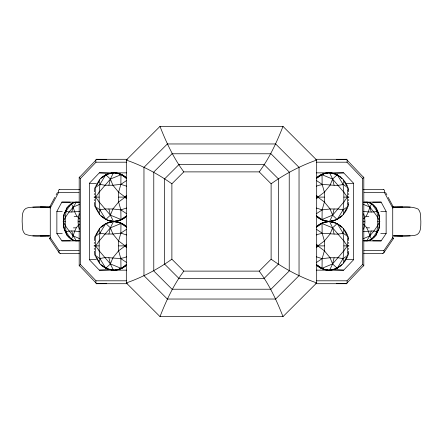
<?xml version="1.0" encoding="UTF-8"?>
<svg xmlns="http://www.w3.org/2000/svg" width="443" height="443" viewBox="0 0 443 443"><rect width="100%" height="100%" fill="white"/><g stroke="black" fill="none" stroke-linecap="round" stroke-linejoin="round"><path stroke-width="0.66" d="M79.413 240.881L61.865 240.881L56.865 233.555L56.865 211.4L61.865 202.119L79.413 202.119M77.763 240.793L79.48 240.516C74.607 241.994 69.734 239.154 66.954 235.216C64.678 226.19 64.678 216.81 66.954 207.784C69.734 203.846 74.607 201.006 79.48 202.484L77.763 202.207M79.424 213.797C77.597 218.659 77.597 224.341 79.424 229.203M114.211 221.339C108.397 221.622 103.097 218.493 99.337 214.257L99.941 209.882L99.166 202.03L99.166 192.19L99.941 184.343L99.337 179.969C105.777 171.535 119.377 170.345 126.626 178.374L126.144 178.374C123.292 175.522 119.494 173.529 115.485 172.997M115.485 270.003C119.494 269.471 123.292 267.478 126.144 264.626L126.626 264.626C119.377 272.655 105.777 271.465 99.337 263.031L99.941 258.657L99.166 250.81L99.166 240.97L99.941 233.118L99.337 228.743C103.097 224.507 108.397 221.378 114.211 221.661M94.625 240.571L95.029 236.606L99.941 233.118L104.864 234.02L108.889 234.026L110.396 227.846L113.375 221.661L117.467 222.12L120.967 223.499L120.856 233.118L118.613 240.97L118.613 250.81L120.856 258.657L120.967 268.281L121.803 268.281M121.803 174.719L120.967 174.719L120.856 184.343L118.613 192.19L118.613 202.03L120.856 209.882L120.967 219.501L117.467 220.88L113.375 221.339L110.396 215.154L108.889 208.974L104.864 208.98L99.941 209.882L95.029 206.394L94.625 202.429M348.375 251.203L347.976 252.936L348.458 252.936C346.481 264.399 333.28 274.411 322.033 268.281L322.144 258.657L324.387 250.81L324.387 240.97L322.144 233.118L322.033 223.499C333.28 217.369 346.481 227.375 348.458 238.843L347.976 238.843L348.375 240.571M348.375 202.429L347.976 204.157L348.458 204.157C346.481 215.625 333.28 225.631 322.033 219.501L322.144 209.882L324.387 202.03L324.387 192.19L322.144 184.343L322.033 174.719C333.28 168.589 346.481 178.601 348.458 190.064L347.976 190.064L348.375 191.797M343.663 228.743L343.059 233.118L343.834 240.97L343.834 250.81L343.059 258.657L343.663 263.031M343.663 179.969L343.059 184.343L343.834 192.19L343.834 202.03L343.059 209.882L343.663 214.257M363.576 229.203C365.403 224.341 365.403 218.659 363.576 213.797M365.237 202.207L363.52 202.484C368.393 201.006 373.266 203.846 376.046 207.784C378.322 216.81 378.322 226.19 376.046 235.216C373.266 239.154 368.393 241.994 363.52 240.516L365.237 240.793M79.192 265.7L79.192 177.305M363.808 177.305L363.808 265.7M99.337 179.969L95.029 187.826L95.599 197.102L95.029 206.394L99.337 214.257M99.337 228.743L95.029 236.606L95.599 245.876L95.029 255.174L99.337 263.031M316.651 195.463L317.803 197.102L324.387 202.03L330.09 208.98L332.604 215.154L337.217 219.501L343.059 209.882L347.971 206.394L347.39 197.113L347.971 187.826L343.059 184.343L337.217 174.719L330.904 172.997L331.386 172.997M331.386 270.003L330.904 270.003L337.217 268.281L343.059 258.657L347.971 255.174L347.39 245.887L347.971 236.606L343.059 233.118L337.217 223.499L332.604 227.846L330.09 234.02L324.387 240.97L317.803 245.876L316.651 247.537M63.93 217.707L63.803 219.59L63.31 219.59L64.08 214.074L66.954 207.784L67.801 207.784M379.07 225.293L379.197 223.41L379.69 223.41L378.92 228.926L376.046 235.216L375.199 235.216M67.801 235.216L66.954 235.216C63.006 228.904 63.011 221.24 64.08 214.074L71.245 203.586L75.681 202.207L75.188 202.207M375.199 207.784L376.046 207.784C379.994 214.096 379.989 221.76 378.92 228.926L371.755 239.414L367.319 240.793L367.812 240.793M94.259 194.721L94.376 193.547M94.259 243.5L94.376 242.327M348.624 200.673L348.741 199.5M348.624 249.453L348.741 248.279M94.625 191.797L95.029 187.826L99.941 184.343L105.783 174.719L112.096 172.997L111.614 172.997M99.941 184.343L104.864 185.246L108.889 185.246L110.396 179.066L113.375 172.881M343.059 209.882L338.136 208.98L334.111 208.974L332.604 215.154L329.625 221.339L328.789 221.339M343.059 258.657L338.136 257.754L334.111 257.754L332.604 263.934L329.625 270.119M66.306 211.283L69.053 212.009L71.733 212.009L73.267 207.064L76.301 202.119M376.694 231.717L373.947 230.991L371.267 230.991L369.733 235.936L366.699 240.881M66.256 209.196L66.743 209.196L65.304 212.352L64.811 212.352M376.744 233.804L376.257 233.804L377.696 230.648L378.189 230.648M159.995 316.601L283.005 316.601L316.684 282.955L316.684 160.045L283.005 126.399L159.995 126.399L126.316 160.045L126.316 282.955L159.995 316.601C166.236 300.575 173.534 285.021 183.801 271.116L259.199 271.116L271.116 259.199L271.116 183.801L259.199 171.884L183.801 171.884L171.884 183.801L171.884 259.199L183.801 271.116M283.005 126.399C276.676 142.386 269.527 158.013 259.199 171.884M98.196 181.73L98.684 181.73L96.519 185.678L96.031 185.678M98.196 230.51L98.684 230.51L96.519 234.452L96.031 234.452M344.804 212.49L344.316 212.49L346.481 208.548L346.969 208.548M344.804 261.27L344.316 261.27L346.481 257.322L346.969 257.322M76.301 240.881C72.696 233.954 66.129 228.976 63.415 221.506L65.254 217.563L69.053 212.009L73.267 207.064L79.491 204.389M366.699 202.119C370.304 209.046 376.871 214.024 379.585 221.494L377.746 225.437L373.947 230.991L369.733 235.936L363.509 238.611M56.139 194.903L57.474 192.4M54.805 197.406L49.516 207.258M63.93 225.293L63.803 223.41L63.31 223.41L64.08 228.926L71.245 239.414C74.485 234.541 74.297 227.763 79.685 224.258M379.07 217.707L379.197 219.59L379.69 219.59L378.92 214.074L371.755 203.586C368.515 208.459 368.703 215.237 363.315 218.742M99.941 233.118L105.783 223.499L110.396 227.846L112.91 234.02L118.613 240.97L125.197 245.876L126.349 247.537M383.804 252.803L393.484 238.5M363.587 240.881L381.135 240.881L386.135 233.555L386.135 211.4L381.135 202.119L363.587 202.119M126.349 195.463L125.197 197.102L118.613 202.03L112.91 208.98L110.396 215.154L105.783 219.501L99.941 209.882M126.349 244.243L125.197 245.876L118.613 250.81L112.91 257.754L110.396 263.934L105.783 268.281L99.941 258.657L95.029 255.174L94.625 251.203M316.651 198.757L317.803 197.124L324.387 192.19L330.09 185.246L332.604 179.066L337.217 174.719M99.16 197.113L94.032 197.107L95.599 197.124L99.166 192.19L110.396 179.066L120.967 174.719M99.16 245.887L94.032 245.887L95.599 245.898L99.166 240.97L110.396 227.846L120.967 223.499L121.803 223.499L123.387 224.512L126.626 227.148L120.967 223.499M322.033 219.501L316.374 215.852L319.613 218.488L321.197 219.501L322.033 219.501L332.604 215.154L343.834 202.03L347.401 197.102L348.968 197.107L343.84 197.113M322.033 268.281L316.374 264.626L319.613 267.262L321.197 268.281L322.033 268.281L332.604 263.934L343.834 250.81L347.401 245.876L348.968 245.887L343.84 245.887M71.644 203.858L68.582 206.51L68.089 206.51M371.356 239.142L374.418 236.49L374.911 236.49M79.668 177.134L93.152 163.007M93.506 162.636L96.701 159.292L127.401 159.292M96.668 283.808A3.018 1.595 -70.8 0 1 96.02 280.807L80.476 264.543L80.476 178.457L95.993 162.199A3.018 1.567 65.8 0 1 96.679 159.225M126.715 270.147L99.321 270.147L89.348 259.703L89.348 183.297L99.321 172.853L126.715 172.853M316.285 270.147L343.679 270.147L353.652 259.703L353.652 183.297L343.679 172.853L316.285 172.853M346.321 159.225A3.018 1.567 -65.8 0 1 346.974 162.193L362.524 178.457L362.524 264.543L347.007 280.801A3.018 1.595 70.8 0 1 346.332 283.808M315.599 283.708L346.299 283.708L349.494 280.364M349.848 279.993L363.332 265.866M106.132 174.974L100.954 178.374M104.194 224.512L104.675 224.512L101.436 227.148L100.954 227.148M95.61 197.113L99.166 202.03L110.396 215.154L120.967 219.501L126.626 215.852C123.475 219.003 119.294 221.14 114.798 221.301M347.401 197.102L343.834 192.19L332.604 179.066L322.033 174.719L316.374 178.374C319.525 175.223 323.706 173.08 328.202 172.92A24.227 19.863 -90 0 0 316.706 177.914M347.401 245.876L343.834 240.97L332.604 227.846L322.033 223.499L316.374 227.148C319.525 223.997 323.706 221.86 328.202 221.699M338.806 218.488L338.325 218.488L341.564 215.852L342.046 215.852M336.868 268.026L342.046 264.626M125.181 197.113L126.537 197.102L118.613 197.113M125.181 245.887L126.537 245.882L118.613 245.887M317.803 197.102L316.463 197.102L324.387 197.113M317.819 245.887L316.463 245.898L324.387 245.887M108.889 185.246L112.91 185.246L120.856 184.343L126.321 180.7M108.889 234.026L112.91 234.02L120.856 233.118L126.321 229.474M316.679 213.526L322.144 209.882L330.09 208.98L334.111 208.974M316.679 262.3L322.144 258.657L330.09 257.754L334.111 257.754M271.116 183.801C285.104 173.828 300.254 165.865 316.474 160.133L316.479 160.122M171.884 259.199C157.896 269.172 142.746 277.135 126.526 282.867L126.355 282.939M106.619 223.499L112.096 221.771L111.614 221.771M331.386 221.229L330.904 221.229L336.381 219.501M108.889 208.974L112.91 208.98L120.856 209.882L126.609 208.038M316.391 186.187C324.835 182.294 334.266 187.356 343.059 184.343M99.941 258.657C108.734 255.644 118.165 260.705 126.609 256.813M316.391 234.962C324.835 231.069 334.266 236.13 343.059 233.118M66.306 231.717C70.592 230.299 75.21 231.13 79.585 231.634M376.694 211.283C372.408 212.701 367.79 211.87 363.415 211.366M79.585 211.366L71.733 212.009M363.415 231.634L371.267 230.991M49.527 235.587L47.534 235.831L48.608 235.831C40.784 235.587 32.328 237.293 24.969 233.982C21.635 230.82 22.56 225.62 22.15 221.5C22.311 216.572 21.629 208.675 28.219 207.651C34.964 206.671 41.819 207.014 48.608 207.169L47.534 207.169L49.527 207.413M393.473 207.413L395.466 207.169L394.392 207.169C402.216 207.413 410.672 205.707 418.031 209.018C421.365 212.18 420.44 217.38 420.85 221.5C420.689 226.428 421.371 234.325 414.781 235.349C408.036 236.329 401.181 235.986 394.392 235.831L395.466 235.831L393.473 235.587M332.073 173.374L343.679 172.853M110.927 269.626L99.321 270.147M336.503 159.713L346.299 159.292L349.494 162.636M106.497 283.287L96.701 283.708L93.506 280.364M115.966 270.003L114.798 270.08A24.227 19.863 -90 0 0 126.294 265.086M346.697 183.441L353.652 183.297M96.303 259.559L89.348 259.703M32.832 207.169L50.568 206.964M396.463 207.13L410.168 207.169M32.832 235.831L46.537 235.87M393.124 236.036L410.168 235.831M63.415 221.494L63.072 221.5L65.254 221.5M379.585 221.506L379.928 221.5L377.746 221.5M372.707 202.196L381.135 202.119M70.293 240.804L61.865 240.881M380.753 211.422L386.135 211.4M62.247 233.533L56.865 233.555M315.599 159.292L346.299 159.292M95.993 162.199L126.593 162.199M316.407 162.199L347.007 162.199M327.034 172.997L327.515 172.997M109.742 173.346L110.108 173.346M117.467 173.346L117.838 173.346M325.162 173.346L325.533 173.346M332.892 173.346L333.258 173.346M107.793 173.922L108.275 173.922M119.305 173.922L119.787 173.922M323.213 173.922L323.695 173.922M334.725 173.922L335.207 173.922M321.197 174.719L322.033 174.719M104.194 175.738L104.675 175.738M122.905 175.738L123.387 175.738M319.613 175.738L320.095 175.738M336.868 174.974L338.806 175.738M102.577 176.956L102.942 176.956M124.633 176.956L124.998 176.956M318.002 176.956L318.367 176.956M338.325 175.738L340.423 176.956M342.046 178.374L341.564 178.374L340.058 176.956M344.804 181.73L344.316 181.73L346.481 185.678L346.969 185.678M97.095 183.64L97.46 183.64M345.54 183.64L345.905 183.64M59.777 189.515L79.823 189.515M363.177 189.515L383.223 189.515M78.948 192.423L58.62 192.423L50.269 208.033L50.269 237.575L59.074 250.577L79.087 250.577M364.052 192.423L384.38 192.423L392.731 208.033L392.731 237.575L383.926 250.577L363.913 250.577M367.812 202.207L367.319 202.207L371.755 203.586M73.959 202.484L74.335 202.484M368.665 202.484L369.041 202.484M72.641 202.949L73.134 202.949M369.866 202.949L370.359 202.949M70.249 204.4L70.736 204.4M371.356 203.858L372.751 204.4M69.191 205.375L69.562 205.375M372.264 204.4L373.809 205.375M374.911 206.51L374.418 206.51L373.438 205.375M392.432 206.964L402.632 206.964M96.031 208.548L96.519 208.548L98.684 212.49L98.196 212.49M376.744 209.196L376.257 209.196L377.696 212.352L378.189 212.352M97.095 210.586L97.46 210.586M345.54 210.586L345.905 210.586M65.536 210.724L65.913 210.724M377.087 210.724L377.464 210.724M63.82 215.863L64.307 215.863M100.954 215.852L101.436 215.852L104.675 218.488L104.194 218.488M378.693 215.863L379.18 215.863M102.577 217.264L102.942 217.264M124.633 217.264L124.998 217.264M318.002 217.264L318.367 217.264M340.058 217.264L340.423 217.264M122.905 218.488L123.387 218.488M319.613 218.488L320.095 218.488M120.967 219.501L121.803 219.501M107.793 220.304L112.096 221.229L111.614 221.229M119.305 220.304L119.787 220.304M321.197 219.501L323.695 220.304M334.725 220.304L335.207 220.304M109.742 220.88L110.108 220.88M117.467 220.88L117.838 220.88M323.213 220.304L325.533 220.88M332.892 220.88L333.258 220.88M115.485 221.229L115.966 221.229M325.162 220.88L327.515 221.229M78.212 221.5L79.435 221.5M363.565 221.5L364.788 221.5M328.789 221.661L329.625 221.661L332.604 227.846L334.111 234.026M115.485 221.771L117.838 222.12L121.803 223.499M327.034 221.771L327.515 221.771M331.386 221.771L330.904 221.771L336.381 223.499M109.742 222.12L110.108 222.12M117.467 222.12L117.838 222.12M325.162 222.12L325.533 222.12M332.892 222.12L333.258 222.12M107.793 222.696L108.275 222.696M119.305 222.696L119.787 222.696M323.213 222.696L323.695 222.696M334.725 222.696L335.207 222.696M321.197 223.499L322.033 223.499M122.905 224.512L123.387 224.512M319.613 224.512L320.095 224.512M338.806 224.512L338.325 224.512L341.564 227.148L342.046 227.148M102.577 225.736L102.942 225.736M124.633 225.736L124.998 225.736M318.002 225.736L318.367 225.736M340.058 225.736L340.423 225.736M63.82 227.137L64.307 227.137M378.693 227.137L379.18 227.137M344.804 230.51L344.316 230.51L346.481 234.452L346.969 234.452M64.811 230.648L65.304 230.648L66.743 233.804L66.256 233.804M65.536 232.276L65.913 232.276M377.087 232.276L377.464 232.276M97.095 232.414L97.46 232.414M345.54 232.414L345.905 232.414M40.368 236.036L49.876 236.036M68.089 236.49L68.582 236.49L71.644 239.142M69.191 237.625L69.562 237.625M373.438 237.625L373.809 237.625M70.249 238.6L70.736 238.6M372.264 238.6L372.751 238.6M71.245 239.414L75.681 240.793L75.188 240.793M72.641 240.051L73.134 240.051M369.866 240.051L370.359 240.051M73.959 240.516L74.335 240.516M368.665 240.516L369.041 240.516M60.37 253.485L79.308 253.485M363.692 253.485L382.63 253.485M96.031 257.322L96.519 257.322L98.684 261.27L98.196 261.27M97.095 259.36L97.46 259.36M345.54 259.36L345.905 259.36M100.954 264.626L106.132 268.026M102.577 266.044L102.942 266.044M124.633 266.044L124.998 266.044M318.002 266.044L318.367 266.044M340.058 266.044L340.423 266.044M104.194 267.262L104.675 267.262M122.905 267.262L123.387 267.262M319.613 267.262L320.095 267.262M338.325 267.262L338.806 267.262M105.783 268.281L112.096 270.003L111.614 270.003M107.793 269.078L108.275 269.078M119.305 269.078L119.787 269.078M321.197 268.281L323.695 269.078M334.725 269.078L335.207 269.078M109.742 269.654L110.108 269.654M117.467 269.654L117.838 269.654M323.213 269.078L325.533 269.654M332.892 269.654L333.258 269.654M325.162 269.654L327.515 270.003M95.993 280.801L126.593 280.801M316.407 280.801L347.007 280.801M96.701 283.708L127.401 283.708M61.865 202.119L70.293 202.196M56.865 211.4L62.247 211.422M386.135 233.555L380.753 233.533M381.135 240.881L372.707 240.804M99.321 172.853L110.927 173.374M343.679 270.147L332.073 269.626M89.348 183.297L96.303 183.441M353.652 259.703L346.697 259.559M96.701 159.292L106.497 159.713M346.299 283.708L336.503 283.287M40.368 206.964L46.537 207.13M396.463 235.87L402.632 236.036M115.966 172.997L114.798 172.92A24.227 19.863 -90 0 1 126.294 177.914M327.034 221.229L328.202 221.301M114.798 221.699L115.966 221.771M327.034 270.003L328.202 270.08A24.227 19.863 -90 0 1 316.706 265.086M316.391 208.038L322.144 209.882M120.856 184.343L126.609 186.187M316.391 256.813L322.144 258.657M120.856 233.118L126.609 234.962M316.645 282.939L315.903 282.634C299.867 276.98 284.949 269.034 271.116 259.199M126.521 160.122L127.097 160.366C143.133 166.02 158.051 173.966 171.884 183.801M120.967 268.281L110.396 263.934L99.166 250.81L95.61 245.887M363.509 204.389L369.733 207.064L371.267 212.009M79.491 238.611L73.267 235.936L71.733 230.991M106.619 219.501L108.275 220.304M316.679 180.7L322.144 184.343M316.679 229.474L322.144 233.118M120.856 209.882L126.321 213.526M120.856 258.657L126.321 262.3M363.315 224.258C368.703 227.763 368.515 234.541 371.755 239.414M79.685 218.742C74.297 215.237 74.485 208.459 71.245 203.586M337.217 268.281L332.604 263.934L330.09 257.754L324.387 250.81L317.803 245.898L316.651 244.243M105.783 174.719L110.396 179.066L112.91 185.246L118.613 192.19L125.197 197.102L126.349 198.757M349.848 163.007L363.332 177.134M79.668 265.866L93.152 279.993M49.516 238.5L59.196 252.803M259.199 271.116C269.505 284.999 276.709 300.598 283.005 316.601M183.801 171.884C173.523 157.985 166.252 142.424 159.995 126.399M393.484 207.258L388.195 197.406M385.526 192.4L386.861 194.903M329.625 172.881L332.604 179.066L334.111 185.246M113.375 270.119L110.396 263.934L108.889 257.754M348.624 193.547L348.741 194.721M348.624 242.327L348.741 243.5M94.259 199.5L94.376 200.673M94.259 248.279L94.376 249.453M331.004 173.058A24.227 19.863 -90 0 1 334.077 173.817M334.077 220.404A24.227 19.863 -90 0 1 330.395 221.245M328.606 221.339A24.227 19.863 -90 0 1 316.49 216.306M316.49 177.914A24.227 19.863 -90 0 1 328.014 172.892M331.226 173.058A24.227 19.863 -90 0 1 334.293 173.817M336.137 174.586A24.227 19.863 -90 0 1 337.356 175.229M334.293 220.404A24.227 19.863 -90 0 1 330.611 221.245M328.23 221.328A24.227 19.863 -90 0 1 316.706 216.306M330.395 221.755A24.227 19.863 -90 0 1 334.077 222.596M334.077 269.183A24.227 19.863 -90 0 1 331.004 269.942M328.014 270.108A24.227 19.863 -90 0 1 316.49 265.086M316.49 226.694A24.227 19.863 -90 0 1 328.606 221.661M330.611 221.755A24.227 19.863 -90 0 1 334.293 222.596M337.356 267.771A24.227 19.863 -90 0 1 336.137 268.414M334.293 269.183A24.227 19.863 -90 0 1 331.226 269.942M316.706 226.694A24.227 19.863 -90 0 1 328.23 221.672M366.139 216.549A425.706 81.235 -10.5 0 1 368.836 216.489M369.584 227.857A419.178 94.149 12.5 0 1 366.882 227.785M383.871 250.577A3.051 2.06 58.4 0 1 382.669 253.562M383.278 189.416A3.107 2.043 -54.3 0 1 384.302 192.417M393.428 238.594A3.046 0.853 15.8 0 1 392.78 238.805M392.675 237.575A3.046 0.853 15.8 0 1 393.495 238.323M393.462 207.485A3.001 0.72 -13.3 0 1 392.686 208.033M392.764 207.008A3.001 0.72 -13.3 0 1 393.401 207.163M364.484 240.804A19.381 13.229 -90 0 1 363.266 240.56M363.266 202.44A19.381 13.229 -90 0 1 364.484 202.196M364.65 240.804A19.381 13.229 -90 0 1 363.432 240.56M363.432 202.44A19.381 13.229 -90 0 1 364.65 202.196M363.797 177.466A3.073 0.703 -20.7 0 1 362.485 178.457M363.404 177.095A3.073 0.703 -20.7 0 1 363.686 177.156M363.758 265.872A3.073 0.797 24.2 0 1 363.625 266.016M362.49 264.543A3.073 0.797 24.2 0 1 363.637 265.484M80.515 178.457A3.073 0.703 20.7 0 1 79.203 177.466M79.314 177.156A3.073 0.703 20.7 0 1 79.596 177.095M79.375 266.016A3.073 0.797 -24.2 0 1 79.242 265.872M79.363 265.484A3.073 0.797 -24.2 0 1 80.51 264.543M78.516 202.196A19.381 13.229 -90 0 1 79.734 202.44M79.734 240.56A19.381 13.229 -90 0 1 78.516 240.804M78.35 202.196A19.381 13.229 90 0 1 79.568 202.44M79.568 240.56A19.381 13.229 90 0 1 78.35 240.804M74.164 216.489A425.706 81.235 10.5 0 1 76.861 216.549M76.118 227.785A419.178 94.149 -12.5 0 1 73.416 227.857M60.331 253.562A3.051 2.06 -58.4 0 1 59.129 250.577M58.697 192.417A3.107 2.043 54.3 0 1 59.722 189.416M50.22 238.805A3.046 0.853 -15.8 0 1 49.572 238.594M49.505 238.323A3.046 0.853 -15.8 0 1 50.325 237.575M50.314 208.033A3.001 0.72 13.3 0 1 49.538 207.485M49.599 207.163A3.001 0.72 13.3 0 1 50.236 207.008M114.986 172.892A24.227 19.863 -90 0 1 126.51 177.914M126.51 216.306A24.227 19.863 -90 0 1 114.394 221.339M112.605 221.245A24.227 19.863 -90 0 1 108.923 220.404M108.923 173.817A24.227 19.863 -90 0 1 111.996 173.058M126.294 216.306A24.227 19.863 -90 0 1 114.77 221.328M112.389 221.245A24.227 19.863 -90 0 1 108.707 220.404M105.644 175.229A24.227 19.863 -90 0 1 106.863 174.586M108.707 173.817A24.227 19.863 -90 0 1 111.774 173.058M114.394 221.661A24.227 19.863 -90 0 1 126.51 226.694M126.51 265.086A24.227 19.863 -90 0 1 114.986 270.108M111.996 269.942A24.227 19.863 -90 0 1 108.923 269.183M108.923 222.596A24.227 19.863 -90 0 1 112.605 221.755M114.77 221.672A24.227 19.863 -90 0 1 126.294 226.694M111.774 269.942A24.227 19.863 -90 0 1 108.707 269.183M106.863 268.414A24.227 19.863 -90 0 1 105.644 267.771M108.707 222.596A24.227 19.863 -90 0 1 112.389 221.755M167.349 143.964L143.964 167.349L143.964 275.651L167.349 299.036L275.651 299.036L299.036 275.651L299.036 167.349L275.651 143.964L167.349 143.964M172.022 153.776L153.776 172.022L153.776 270.978L172.022 289.224L270.978 289.224L289.224 270.978L289.224 172.022L270.978 153.776L172.022 153.776M179.027 164.469L164.469 179.027L164.469 263.973L179.027 278.531L263.973 278.531L278.531 263.973L278.531 179.027L263.973 164.469L179.027 164.469"/></g></svg>
